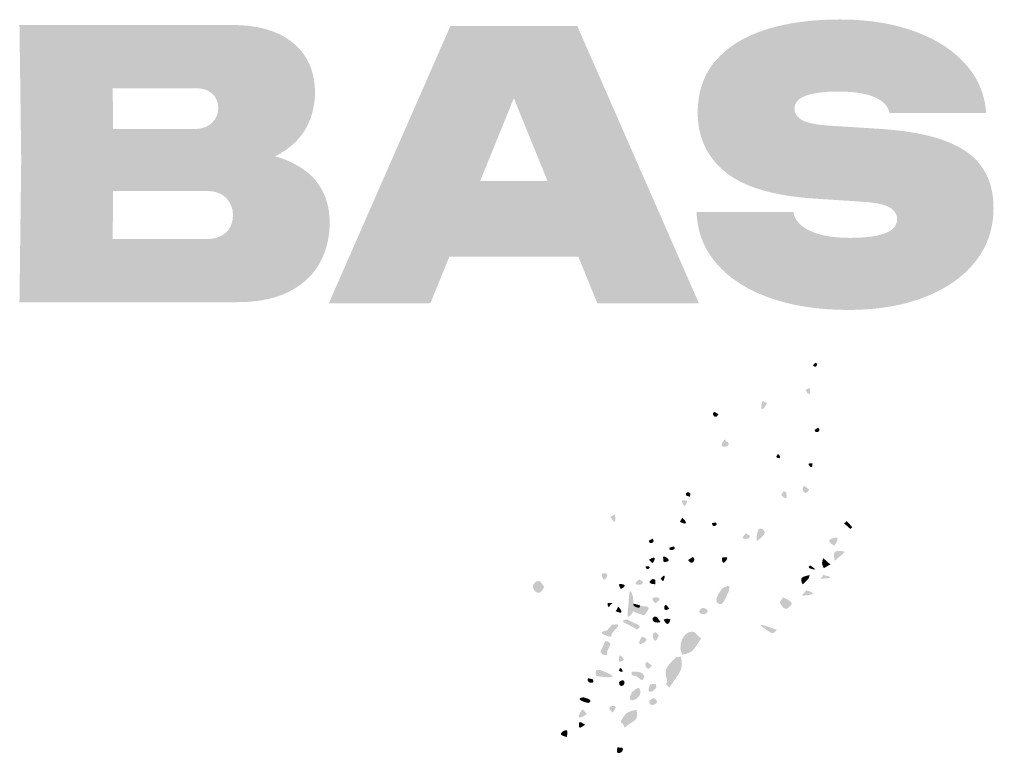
# Model space of a CAD drawing. Header units: millimetres. Extents: x 1296 to 1509, y 27 to 134.
# Drawn here: x 1327.7 to 1387.8, y 88.6 to 134 of the extents above; entities that cross this region are included whole.
import ezdxf

# ---------------------------------------------------------------- set-up
doc = ezdxf.new("R2010")
doc.units = ezdxf.units.MM

msp = doc.modelspace()

# ---------------------------------------------------------------- hatches: boundary and pattern name
at = {"true_color": 0x000000, "transparency": 33554687}
h = msp.add_hatch(color=18, dxfattribs=at)
edge = h.paths.add_edge_path(flags=0)
edge.add_spline(control_points=[(1369.458, 122.095), (1369.458, 122.095), (1375.421, 122.095), (1375.421, 122.095), (1375.482, 121.761), (1375.656, 121.476), (1375.945, 121.241), (1376.233, 121.006), (1376.628, 120.824), (1377.128, 120.695), (1377.629, 120.566), (1378.228, 120.501), (1378.926, 120.501), (1379.837, 120.501), (1380.546, 120.592), (1381.054, 120.775), (1381.563, 120.957), (1381.817, 121.252), (1381.817, 121.662), (1381.817, 121.935), (1381.673, 122.167), (1381.385, 122.356), (1381.096, 122.546), (1380.504, 122.671), (1379.609, 122.732), (1379.609, 122.732), (1376.787, 122.914), (1376.787, 122.914), (1374.223, 123.081), (1372.371, 123.627), (1371.233, 124.553), (1370.095, 125.478), (1369.526, 126.7), (1369.526, 128.217), (1369.526, 129.492), (1369.89, 130.554), (1370.619, 131.404), (1371.347, 132.253), (1372.368, 132.891), (1373.68, 133.316), (1374.993, 133.74), (1376.529, 133.953), (1378.289, 133.953), (1380.004, 133.953), (1381.525, 133.714), (1382.853, 133.236), (1384.18, 132.758), (1385.235, 132.086), (1386.016, 131.222), (1386.798, 130.357), (1387.226, 129.348), (1387.302, 128.194), (1387.302, 128.194), (1381.339, 128.194), (1381.339, 128.194), (1381.293, 128.468), (1381.146, 128.703), (1380.895, 128.9), (1380.645, 129.097), (1380.292, 129.249), (1379.837, 129.355), (1379.382, 129.461), (1378.828, 129.515), (1378.175, 129.515), (1377.341, 129.515), (1376.684, 129.431), (1376.206, 129.264), (1375.729, 129.097), (1375.49, 128.824), (1375.49, 128.445), (1375.49, 128.187), (1375.63, 127.967), (1375.911, 127.785), (1376.191, 127.603), (1376.734, 127.481), (1377.538, 127.421), (1377.538, 127.421), (1380.724, 127.216), (1380.724, 127.216), (1382.394, 127.11), (1383.744, 126.863), (1384.776, 126.476), (1385.808, 126.089), (1386.563, 125.554), (1387.04, 124.871), (1387.518, 124.189), (1387.757, 123.346), (1387.757, 122.345), (1387.757, 121.086), (1387.386, 119.985), (1386.642, 119.045), (1385.899, 118.104), (1384.855, 117.372), (1383.513, 116.848), (1382.17, 116.325), (1380.603, 116.063), (1378.813, 116.063), (1376.961, 116.063), (1375.338, 116.313), (1373.942, 116.814), (1372.546, 117.315), (1371.457, 118.021), (1370.676, 118.931), (1369.894, 119.841), (1369.488, 120.896), (1369.458, 122.095)], knot_values=[0, 0, 0, 0, 1, 1, 1, 2, 2, 2, 3, 3, 3, 4, 4, 4, 5, 5, 5, 6, 6, 6, 7, 7, 7, 8, 8, 8, 9, 9, 9, 10, 10, 10, 11, 11, 11, 12, 12, 12, 13, 13, 13, 14, 14, 14, 15, 15, 15, 16, 16, 16, 17, 17, 17, 18, 18, 18, 19, 19, 19, 20, 20, 20, 21, 21, 21, 22, 22, 22, 23, 23, 23, 24, 24, 24, 25, 25, 25, 26, 26, 26, 27, 27, 27, 28, 28, 28, 29, 29, 29, 30, 30, 30, 31, 31, 31, 32, 32, 32, 33, 33, 33, 34, 34, 34, 35, 35, 35, 35], degree=3, periodic=1)
h = msp.add_hatch(color=18, dxfattribs=at)
edge = h.paths.add_edge_path(flags=0)
edge.add_spline(control_points=[(1343.47, 125.524), (1343.745, 125.447), (1344.003, 125.358), (1344.245, 125.256), (1345.11, 124.892), (1345.759, 124.387), (1346.191, 123.743), (1346.624, 123.098), (1346.84, 122.328), (1346.84, 121.432), (1346.84, 120.507), (1346.631, 119.672), (1346.214, 118.929), (1345.797, 118.185), (1345.163, 117.601), (1344.314, 117.176), (1343.464, 116.751), (1342.402, 116.539), (1341.127, 116.539), (1341.127, 116.539), (1327.721, 116.539), (1327.721, 116.539), (1327.721, 116.539), (1327.829, 125.302), (1327.829, 125.302), (1327.829, 125.302), (1327.721, 133.609), (1327.721, 133.609), (1327.721, 133.609), (1340.88, 133.609), (1340.88, 133.609), (1342.459, 133.609), (1343.695, 133.241), (1344.59, 132.505), (1345.486, 131.769), (1345.933, 130.749), (1345.933, 129.444), (1345.933, 128.701), (1345.766, 128.003), (1345.433, 127.35), (1345.099, 126.698), (1344.556, 126.148), (1343.805, 125.7), (1343.702, 125.638), (1343.59, 125.58), (1343.47, 125.524)], knot_values=[0, 0, 0, 0, 1, 1, 1, 2, 2, 2, 3, 3, 3, 4, 4, 4, 5, 5, 5, 6, 6, 6, 7, 7, 7, 8, 8, 8, 9, 9, 9, 10, 10, 10, 11, 11, 11, 12, 12, 12, 13, 13, 13, 14, 14, 14, 15, 15, 15, 15], degree=3, periodic=1)
edge = h.paths.add_edge_path(flags=0)
edge.add_spline(control_points=[(1333.484, 127.214), (1333.484, 127.214), (1338.582, 127.214), (1338.582, 127.214), (1338.976, 127.214), (1339.306, 127.335), (1339.572, 127.578), (1339.837, 127.82), (1339.97, 128.132), (1339.97, 128.511), (1339.97, 128.86), (1339.849, 129.148), (1339.606, 129.376), (1339.363, 129.603), (1339.022, 129.717), (1338.582, 129.717), (1338.582, 129.717), (1333.471, 129.717), (1333.471, 129.717), (1333.471, 129.717), (1333.484, 127.214), (1333.484, 127.214)], knot_values=[0, 0, 0, 0, 1, 1, 1, 2, 2, 2, 3, 3, 3, 4, 4, 4, 5, 5, 5, 6, 6, 6, 7, 7, 7, 7], degree=3, periodic=1)
edge = h.paths.add_edge_path(flags=0)
edge.add_spline(control_points=[(1333.47, 120.431), (1333.47, 120.431), (1339.261, 120.431), (1339.261, 120.431), (1339.762, 120.431), (1340.156, 120.564), (1340.444, 120.829), (1340.733, 121.095), (1340.877, 121.455), (1340.877, 121.91), (1340.877, 122.32), (1340.737, 122.669), (1340.456, 122.957), (1340.175, 123.246), (1339.762, 123.39), (1339.215, 123.39), (1339.215, 123.39), (1333.485, 123.39), (1333.485, 123.39), (1333.485, 123.39), (1333.47, 120.431), (1333.47, 120.431)], knot_values=[0, 0, 0, 0, 1, 1, 1, 2, 2, 2, 3, 3, 3, 4, 4, 4, 5, 5, 5, 6, 6, 6, 7, 7, 7, 7], degree=3, periodic=1)
h = msp.add_hatch(color=18, dxfattribs=at)
h.paths.add_polyline_path([(1354.216, 119.341), (1353.048, 116.473), (1346.789, 116.473), (1354.277, 133.543), (1362.106, 133.543), (1369.595, 116.473), (1363.335, 116.473), (1362.168, 119.341)], flags=0)
h.paths.add_polyline_path([(1360.267, 124.007), (1358.192, 129.104), (1356.116, 124.007)], flags=0)
at = {"true_color": 0x080808, "transparency": 33554687}
h = msp.add_hatch(color=18, dxfattribs=at)
edge = h.paths.add_edge_path(flags=0)
edge.add_spline(control_points=[(1376.624, 112.652), (1376.782, 112.808), (1376.764, 112.808), (1376.782, 112.808), (1376.968, 112.814), (1376.847, 112.375), (1376.624, 112.652)], knot_values=[0, 0, 0, 0, 1, 1, 1, 2, 2, 2, 2], degree=3, periodic=1)
h = msp.add_hatch(color=18, dxfattribs=at)
edge = h.paths.add_edge_path(flags=0)
edge.add_spline(control_points=[(1376.174, 111.136), (1376.426, 111.249), (1376.405, 111.257), (1376.426, 111.249), (1376.469, 111.234), (1376.498, 110.474), (1376.174, 111.136)], knot_values=[0, 0, 0, 0, 1, 1, 1, 2, 2, 2, 2], degree=3, periodic=1)
h = msp.add_hatch(color=18, dxfattribs=at)
edge = h.paths.add_edge_path(flags=0)
edge.add_spline(control_points=[(1373.802, 110.316), (1373.789, 110.293), (1373.325, 109.456), (1373.469, 110.33), (1373.502, 110.533), (1373.571, 110.405), (1373.802, 110.316)], knot_values=[0, 0, 0, 0, 1, 1, 1, 2, 2, 2, 2], degree=3, periodic=1)
h = msp.add_hatch(color=18, dxfattribs=at)
edge = h.paths.add_edge_path(flags=0)
edge.add_spline(control_points=[(1370.798, 109.641), (1370.665, 109.259), (1370.303, 109.653), (1370.544, 109.779), (1370.565, 109.79), (1370.544, 109.779), (1370.798, 109.641)], knot_values=[0, 0, 0, 0, 1, 1, 1, 2, 2, 2, 2], degree=3, periodic=1)
h = msp.add_hatch(color=18, dxfattribs=at)
edge = h.paths.add_edge_path(flags=0)
edge.add_spline(control_points=[(1376.945, 108.815), (1377.216, 108.556), (1376.721, 108.413), (1376.733, 108.663), (1376.734, 108.684), (1376.733, 108.663), (1376.945, 108.815)], knot_values=[0, 0, 0, 0, 1, 1, 1, 2, 2, 2, 2], degree=3, periodic=1)
h = msp.add_hatch(color=18, dxfattribs=at)
edge = h.paths.add_edge_path(flags=0)
edge.add_spline(control_points=[(1371.188, 108.092), (1371.381, 107.855), (1371.563, 107.837), (1371.338, 107.676), (1371.31, 107.656), (1370.702, 107.461), (1371.188, 108.092)], knot_values=[0, 0, 0, 0, 1, 1, 1, 2, 2, 2, 2], degree=3, periodic=1)
h = msp.add_hatch(color=18, dxfattribs=at)
edge = h.paths.add_edge_path(flags=0)
edge.add_spline(control_points=[(1374.354, 106.994), (1374.468, 107.181), (1374.451, 107.178), (1374.468, 107.181), (1374.549, 107.196), (1374.769, 106.759), (1374.354, 106.994)], knot_values=[0, 0, 0, 0, 1, 1, 1, 2, 2, 2, 2], degree=3, periodic=1)
h = msp.add_hatch(color=18, dxfattribs=at)
edge = h.paths.add_edge_path(flags=0)
edge.add_spline(control_points=[(1376.599, 106.625), (1376.641, 106.124), (1376.306, 106.528), (1376.362, 106.589), (1376.375, 106.604), (1376.362, 106.589), (1376.599, 106.625)], knot_values=[0, 0, 0, 0, 1, 1, 1, 2, 2, 2, 2], degree=3, periodic=1)
h = msp.add_hatch(color=18, dxfattribs=at)
edge = h.paths.add_edge_path(flags=0)
edge.add_spline(control_points=[(1376.401, 104.989), (1376.084, 104.44), (1375.842, 105.172), (1376.11, 105.21), (1376.139, 105.215), (1376.11, 105.21), (1376.401, 104.989)], knot_values=[0, 0, 0, 0, 1, 1, 1, 2, 2, 2, 2], degree=3, periodic=1)
h = msp.add_hatch(color=18, dxfattribs=at)
edge = h.paths.add_edge_path(flags=0)
edge.add_spline(control_points=[(1369.028, 104.555), (1368.834, 104.627), (1368.819, 104.598), (1368.795, 104.68), (1368.737, 104.878), (1369.226, 104.924), (1369.028, 104.555)], knot_values=[0, 0, 0, 0, 1, 1, 1, 2, 2, 2, 2], degree=3, periodic=1)
h = msp.add_hatch(color=18, dxfattribs=at)
edge = h.paths.add_edge_path(flags=0)
edge.add_spline(control_points=[(1374.674, 104.662), (1374.807, 104.863), (1374.793, 104.974), (1374.971, 104.825), (1374.984, 104.814), (1375.129, 104.113), (1374.674, 104.662)], knot_values=[0, 0, 0, 0, 1, 1, 1, 2, 2, 2, 2], degree=3, periodic=1)
h = msp.add_hatch(color=18, dxfattribs=at)
edge = h.paths.add_edge_path(flags=0)
edge.add_spline(control_points=[(1368.886, 104.324), (1368.73, 103.583), (1368.518, 104.298), (1368.564, 104.32), (1368.661, 104.366), (1368.789, 104.278), (1368.886, 104.324)], knot_values=[0, 0, 0, 0, 1, 1, 1, 2, 2, 2, 2], degree=3, periodic=1)
h = msp.add_hatch(color=18, dxfattribs=at)
edge = h.paths.add_edge_path(flags=0)
edge.add_spline(control_points=[(1364.141, 103.32), (1364.141, 103.32), (1364.416, 103.449), (1364.416, 103.449), (1364.444, 103.434), (1364.551, 102.548), (1364.141, 103.32)], knot_values=[0, 0, 0, 0, 1, 1, 1, 2, 2, 2, 2], degree=3, periodic=1)
h = msp.add_hatch(color=18, dxfattribs=at)
edge = h.paths.add_edge_path(flags=0)
edge.add_spline(control_points=[(1368.426, 103.003), (1368.572, 103.258), (1368.55, 103.249), (1368.572, 103.258), (1368.599, 103.27), (1369.16, 102.657), (1368.426, 103.003)], knot_values=[0, 0, 0, 0, 1, 1, 1, 2, 2, 2, 2], degree=3, periodic=1)
h = msp.add_hatch(color=18, dxfattribs=at)
edge = h.paths.add_edge_path(flags=0)
edge.add_spline(control_points=[(1370.41, 102.943), (1370.657, 102.948), (1370.642, 102.961), (1370.657, 102.948), (1370.835, 102.803), (1370.376, 102.591), (1370.41, 102.943)], knot_values=[0, 0, 0, 0, 1, 1, 1, 2, 2, 2, 2], degree=3, periodic=1)
h = msp.add_hatch(color=18, dxfattribs=at)
edge = h.paths.add_edge_path(flags=0)
edge.add_spline(control_points=[(1378.712, 103.054), (1378.712, 103.054), (1379.045, 102.684), (1379.045, 102.684), (1378.915, 102.466), (1378.888, 102.642), (1378.548, 102.907), (1378.548, 102.907), (1378.712, 103.054), (1378.712, 103.054)], knot_values=[0, 0, 0, 0, 1, 1, 1, 2, 2, 2, 3, 3, 3, 3], degree=3, periodic=1)
h = msp.add_hatch(color=18, dxfattribs=at)
edge = h.paths.add_edge_path(flags=0)
edge.add_spline(control_points=[(1372.507, 102.293), (1372.714, 102.168), (1372.825, 102.171), (1372.675, 101.99), (1372.654, 101.965), (1371.961, 101.85), (1372.507, 102.293)], knot_values=[0, 0, 0, 0, 1, 1, 1, 2, 2, 2, 2], degree=3, periodic=1)
h = msp.add_hatch(color=18, dxfattribs=at)
edge = h.paths.add_edge_path(flags=0)
edge.add_spline(control_points=[(1373.155, 101.814), (1373.155, 101.879), (1373.147, 102.509), (1373.348, 102.596), (1373.407, 102.622), (1374.114, 102.448), (1373.155, 101.814)], knot_values=[0, 0, 0, 0, 1, 1, 1, 2, 2, 2, 2], degree=3, periodic=1)
h = msp.add_hatch(color=18, dxfattribs=at)
edge = h.paths.add_edge_path(flags=0)
edge.add_spline(control_points=[(1377.949, 101.537), (1377.14, 101.922), (1378.123, 102.086), (1378.136, 102.018), (1378.144, 101.978), (1378.171, 101.844), (1377.949, 101.537)], knot_values=[0, 0, 0, 0, 1, 1, 1, 2, 2, 2, 2], degree=3, periodic=1)
h = msp.add_hatch(color=18, dxfattribs=at)
edge = h.paths.add_edge_path(flags=0)
edge.add_spline(control_points=[(1366.741, 101.975), (1366.978, 101.718), (1366.499, 101.568), (1366.521, 101.846), (1366.522, 101.867), (1366.521, 101.846), (1366.741, 101.975)], knot_values=[0, 0, 0, 0, 1, 1, 1, 2, 2, 2, 2], degree=3, periodic=1)
h = msp.add_hatch(color=18, dxfattribs=at)
edge = h.paths.add_edge_path(flags=0)
edge.add_spline(control_points=[(1368.061, 101.493), (1368.284, 101.237), (1367.616, 101.182), (1367.806, 101.427), (1367.806, 101.427), (1368.061, 101.493), (1368.061, 101.493)], knot_values=[0, 0, 0, 0, 1, 1, 1, 2, 2, 2, 2], degree=3, periodic=1)
h = msp.add_hatch(color=18, dxfattribs=at)
edge = h.paths.add_edge_path(flags=0)
edge.add_spline(control_points=[(1366.514, 100.674), (1367.14, 101.051), (1366.775, 100.463), (1366.744, 100.466), (1366.719, 100.468), (1366.744, 100.466), (1366.514, 100.674)], knot_values=[0, 0, 0, 0, 1, 1, 1, 2, 2, 2, 2], degree=3, periodic=1)
h = msp.add_hatch(color=18, dxfattribs=at)
edge = h.paths.add_edge_path(flags=0)
edge.add_spline(control_points=[(1367.422, 100.521), (1367.422, 100.521), (1367.386, 100.848), (1367.386, 100.848), (1367.495, 100.956), (1368.097, 100.544), (1367.422, 100.521)], knot_values=[0, 0, 0, 0, 1, 1, 1, 2, 2, 2, 2], degree=3, periodic=1)
h = msp.add_hatch(color=18, dxfattribs=at)
edge = h.paths.add_edge_path(flags=0)
edge.add_spline(control_points=[(1378.59, 101.164), (1378.298, 100.866), (1378.299, 100.904), (1377.975, 100.605), (1377.861, 101.022), (1377.838, 101.36), (1378.59, 101.164)], knot_values=[0, 0, 0, 0, 1, 1, 1, 2, 2, 2, 2], degree=3, periodic=1)
h = msp.add_hatch(color=18, dxfattribs=at)
edge = h.paths.add_edge_path(flags=0)
edge.add_spline(control_points=[(1366.308, 100.272), (1366.524, 100.259), (1366.51, 100.27), (1366.524, 100.259), (1366.694, 100.125), (1366.292, 99.988), (1366.308, 100.272)], knot_values=[0, 0, 0, 0, 1, 1, 1, 2, 2, 2, 2], degree=3, periodic=1)
h = msp.add_hatch(color=18, dxfattribs=at)
edge = h.paths.add_edge_path(flags=0)
edge.add_spline(control_points=[(1368.932, 100.657), (1369.215, 100.834), (1369.189, 100.839), (1369.215, 100.834), (1369.469, 100.785), (1369.204, 100.19), (1368.932, 100.657)], knot_values=[0, 0, 0, 0, 1, 1, 1, 2, 2, 2, 2], degree=3, periodic=1)
h = msp.add_hatch(color=18, dxfattribs=at)
edge = h.paths.add_edge_path(flags=0)
edge.add_spline(control_points=[(1371.033, 100.821), (1371.033, 100.821), (1371.339, 100.821), (1371.339, 100.821), (1371.408, 100.706), (1370.967, 100.123), (1371.033, 100.821)], knot_values=[0, 0, 0, 0, 1, 1, 1, 2, 2, 2, 2], degree=3, periodic=1)
h = msp.add_hatch(color=18, dxfattribs=at)
edge = h.paths.add_edge_path(flags=0)
edge.add_spline(control_points=[(1376.452, 100.325), (1376.452, 100.325), (1376.62, 100.088), (1376.62, 100.088), (1376.399, 100.14), (1376.261, 100.17), (1376.452, 100.325)], knot_values=[0, 0, 0, 0, 1, 1, 1, 2, 2, 2, 2], degree=3, periodic=1)
msp.add_hatch(color=18, dxfattribs=at).paths.add_polyline_path([(1376.452, 100.325), (1376.786, 100.087), (1376.62, 100.088)], flags=0)
h = msp.add_hatch(color=18, dxfattribs=at)
edge = h.paths.add_edge_path(flags=0)
edge.add_spline(control_points=[(1377.263, 100.774), (1377.603, 100.466), (1377.575, 100.49), (1377.603, 100.466), (1377.675, 100.404), (1377.67, 100.454), (1377.727, 100.405), (1377.693, 100.383), (1377.512, 100.266), (1377.287, 100.148), (1377.177, 100.467), (1377.151, 100.462), (1377.263, 100.774)], knot_values=[0, 0, 0, 0, 1, 1, 1, 2, 2, 2, 3, 3, 3, 4, 4, 4, 4], degree=3, periodic=1)
h = msp.add_hatch(color=18, dxfattribs=at)
edge = h.paths.add_edge_path(flags=0)
edge.add_spline(control_points=[(1363.612, 99.838), (1363.856, 99.815), (1363.97, 99.917), (1363.948, 99.664), (1363.946, 99.633), (1363.66, 99.101), (1363.612, 99.838)], knot_values=[0, 0, 0, 0, 1, 1, 1, 2, 2, 2, 2], degree=3, periodic=1)
h = msp.add_hatch(color=18, dxfattribs=at)
edge = h.paths.add_edge_path(flags=0)
edge.add_spline(control_points=[(1367.231, 99.495), (1367.648, 100.014), (1367.435, 99.355), (1367.401, 99.354), (1367.384, 99.354), (1367.401, 99.354), (1367.231, 99.495)], knot_values=[0, 0, 0, 0, 1, 1, 1, 2, 2, 2, 2], degree=3, periodic=1)
h = msp.add_hatch(color=18, dxfattribs=at)
edge = h.paths.add_edge_path(flags=0)
edge.add_spline(control_points=[(1376.424, 99.728), (1376.424, 99.728), (1376.35, 99.497), (1376.35, 99.497), (1376.35, 99.497), (1375.99, 99.153), (1375.99, 99.153), (1375.781, 99.581), (1375.939, 99.618), (1376.424, 99.728)], knot_values=[0, 0, 0, 0, 1, 1, 1, 2, 2, 2, 3, 3, 3, 3], degree=3, periodic=1)
h = msp.add_hatch(color=18, dxfattribs=at)
edge = h.paths.add_edge_path(flags=0)
edge.add_spline(control_points=[(1377.106, 99.512), (1377.106, 99.512), (1377.275, 99.727), (1377.275, 99.727), (1378.339, 99.519), (1377.127, 99.51), (1377.106, 99.512)], knot_values=[0, 0, 0, 0, 1, 1, 1, 2, 2, 2, 2], degree=3, periodic=1)
h = msp.add_hatch(color=18, dxfattribs=at)
edge = h.paths.add_edge_path(flags=0)
edge.add_spline(control_points=[(1360.065, 99.008), (1359.772, 98.146), (1359.045, 99.006), (1359.526, 99.291), (1359.842, 99.477), (1359.823, 99.292), (1360.065, 99.008)], knot_values=[0, 0, 0, 0, 1, 1, 1, 2, 2, 2, 2], degree=3, periodic=1)
h = msp.add_hatch(color=18, dxfattribs=at)
edge = h.paths.add_edge_path(flags=0)
edge.add_spline(control_points=[(1364.782, 98.867), (1364.667, 99.136), (1364.657, 99.115), (1364.667, 99.136), (1364.716, 99.242), (1365.363, 99.126), (1364.782, 98.867)], knot_values=[0, 0, 0, 0, 1, 1, 1, 2, 2, 2, 2], degree=3, periodic=1)
h = msp.add_hatch(color=18, dxfattribs=at)
edge = h.paths.add_edge_path(flags=0)
edge.add_spline(control_points=[(1365.562, 97.971), (1365.562, 97.971), (1365.575, 97.828), (1365.575, 97.828), (1365.575, 97.828), (1365.562, 97.502), (1365.562, 97.502), (1365.548, 97.478), (1365.105, 96.711), (1365.218, 97.517), (1365.326, 98.294), (1365.236, 99.21), (1365.52, 98.471), (1365.535, 98.433), (1365.524, 98.434), (1365.562, 97.971)], knot_values=[0, 0, 0, 0, 1, 1, 1, 2, 2, 2, 3, 3, 3, 4, 4, 4, 5, 5, 5, 5], degree=3, periodic=1)
h = msp.add_hatch(color=18, dxfattribs=at)
edge = h.paths.add_edge_path(flags=0)
edge.add_spline(control_points=[(1365.923, 99.462), (1366.112, 99.329), (1366.225, 99.345), (1366.086, 99.165), (1366.065, 99.136), (1365.33, 99.034), (1365.923, 99.462)], knot_values=[0, 0, 0, 0, 1, 1, 1, 2, 2, 2, 2], degree=3, periodic=1)
h = msp.add_hatch(color=18, dxfattribs=at)
edge = h.paths.add_edge_path(flags=0)
edge.add_spline(control_points=[(1366.919, 99.158), (1366.235, 99.193), (1366.718, 99.482), (1366.747, 99.482), (1366.983, 99.483), (1366.884, 99.389), (1366.919, 99.158)], knot_values=[0, 0, 0, 0, 1, 1, 1, 2, 2, 2, 2], degree=3, periodic=1)
h = msp.add_hatch(color=18, dxfattribs=at)
edge = h.paths.add_edge_path(flags=0)
edge.add_spline(control_points=[(1370.997, 98.867), (1371.026, 98.895), (1371.823, 99.465), (1371.334, 98.495), (1371.334, 98.495), (1370.997, 98.867), (1370.997, 98.867)], knot_values=[0, 0, 0, 0, 1, 1, 1, 2, 2, 2, 2], degree=3, periodic=1)
h = msp.add_hatch(color=18, dxfattribs=at)
edge = h.paths.add_edge_path(flags=0)
edge.add_spline(control_points=[(1370.997, 98.867), (1370.997, 98.867), (1371.334, 98.495), (1371.334, 98.495), (1371.115, 97.991), (1371.026, 97.964), (1370.976, 97.948), (1370.907, 97.927), (1370.315, 97.93), (1370.997, 98.867)], knot_values=[0, 0, 0, 0, 1, 1, 1, 2, 2, 2, 3, 3, 3, 3], degree=3, periodic=1)
h = msp.add_hatch(color=18, dxfattribs=at)
edge = h.paths.add_edge_path(flags=0)
edge.add_spline(control_points=[(1375.937, 98.451), (1376.221, 98.781), (1376.187, 98.789), (1376.221, 98.781), (1377.257, 98.533), (1375.972, 98.454), (1375.937, 98.451)], knot_values=[0, 0, 0, 0, 1, 1, 1, 2, 2, 2, 2], degree=3, periodic=1)
h = msp.add_hatch(color=18, dxfattribs=at)
edge = h.paths.add_edge_path(flags=0)
edge.add_spline(control_points=[(1364.278, 97.999), (1364.059, 97.885), (1364.058, 97.617), (1363.982, 97.844), (1363.9, 98.084), (1364.047, 97.993), (1364.278, 97.999)], knot_values=[0, 0, 0, 0, 1, 1, 1, 2, 2, 2, 2], degree=3, periodic=1)
h = msp.add_hatch(color=18, dxfattribs=at)
edge = h.paths.add_edge_path(flags=0)
edge.add_spline(control_points=[(1365.562, 97.971), (1365.562, 97.971), (1365.978, 97.859), (1365.978, 97.859), (1365.943, 97.681), (1365.915, 97.702), (1365.759, 97.742), (1365.759, 97.742), (1365.575, 97.828), (1365.575, 97.828), (1365.575, 97.828), (1365.562, 97.971), (1365.562, 97.971)], knot_values=[0, 0, 0, 0, 1, 1, 1, 2, 2, 2, 3, 3, 3, 4, 4, 4, 4], degree=3, periodic=1)
h = msp.add_hatch(color=18, dxfattribs=at)
edge = h.paths.add_edge_path(flags=0)
edge.add_spline(control_points=[(1365.575, 97.828), (1365.575, 97.828), (1365.759, 97.742), (1365.759, 97.742), (1365.915, 97.702), (1365.943, 97.681), (1365.978, 97.859), (1366.135, 97.825), (1366.097, 97.794), (1366.255, 97.798), (1366.675, 97.809), (1366.481, 97.576), (1366.228, 97.239), (1365.715, 97.428), (1365.732, 97.409), (1365.562, 97.502), (1365.562, 97.502), (1365.575, 97.828), (1365.575, 97.828)], knot_values=[0, 0, 0, 0, 1, 1, 1, 2, 2, 2, 3, 3, 3, 4, 4, 4, 5, 5, 5, 6, 6, 6, 6], degree=3, periodic=1)
h = msp.add_hatch(color=18, dxfattribs=at)
edge = h.paths.add_edge_path(flags=0)
edge.add_spline(control_points=[(1366.911, 97.999), (1366.703, 98.206), (1366.633, 98.33), (1366.905, 98.358), (1366.933, 98.361), (1367.491, 98.352), (1366.911, 97.999)], knot_values=[0, 0, 0, 0, 1, 1, 1, 2, 2, 2, 2], degree=3, periodic=1)
h = msp.add_hatch(color=18, dxfattribs=at)
edge = h.paths.add_edge_path(flags=0)
edge.add_spline(control_points=[(1367.776, 97.67), (1367.388, 97.353), (1367.398, 97.887), (1367.571, 97.888), (1367.595, 97.889), (1367.571, 97.888), (1367.776, 97.67)], knot_values=[0, 0, 0, 0, 1, 1, 1, 2, 2, 2, 2], degree=3, periodic=1)
h = msp.add_hatch(color=18, dxfattribs=at)
edge = h.paths.add_edge_path(flags=0)
edge.add_spline(control_points=[(1374.782, 98.352), (1375.434, 98.082), (1375.333, 97.944), (1375.263, 97.86), (1374.953, 97.486), (1374.842, 97.641), (1374.576, 98.033), (1374.576, 98.033), (1374.782, 98.352), (1374.782, 98.352)], knot_values=[0, 0, 0, 0, 1, 1, 1, 2, 2, 2, 3, 3, 3, 3], degree=3, periodic=1)
h = msp.add_hatch(color=18, dxfattribs=at)
edge = h.paths.add_edge_path(flags=0)
edge.add_spline(control_points=[(1364.476, 97.504), (1364.622, 97.761), (1364.6, 97.751), (1364.622, 97.761), (1364.678, 97.784), (1365.133, 97.181), (1364.476, 97.504)], knot_values=[0, 0, 0, 0, 1, 1, 1, 2, 2, 2, 2], degree=3, periodic=1)
h = msp.add_hatch(color=18, dxfattribs=at)
edge = h.paths.add_edge_path(flags=0)
edge.add_spline(control_points=[(1370.13, 97.594), (1370.216, 97.111), (1369.316, 97.34), (1369.722, 97.642), (1369.905, 97.778), (1369.904, 97.669), (1370.13, 97.594)], knot_values=[0, 0, 0, 0, 1, 1, 1, 2, 2, 2, 2], degree=3, periodic=1)
h = msp.add_hatch(color=18, dxfattribs=at)
edge = h.paths.add_edge_path(flags=0)
edge.add_spline(control_points=[(1364.256, 96.68), (1364.523, 96.666), (1364.716, 96.76), (1364.572, 96.519), (1364.55, 96.482), (1364.546, 96.489), (1364.218, 96.119), (1364.126, 96.145), (1364.139, 96.155), (1363.937, 96.319), (1363.937, 96.319), (1364.256, 96.68), (1364.256, 96.68)], knot_values=[0, 0, 0, 0, 1, 1, 1, 2, 2, 2, 3, 3, 3, 4, 4, 4, 4], degree=3, periodic=1)
h = msp.add_hatch(color=18, dxfattribs=at)
edge = h.paths.add_edge_path(flags=0)
edge.add_spline(control_points=[(1365.612, 96.766), (1365.612, 96.766), (1365.501, 96.534), (1365.501, 96.534), (1365.099, 96.773), (1364.643, 96.872), (1365.106, 96.991), (1365.212, 97.018), (1365.574, 96.79), (1365.612, 96.766)], knot_values=[0, 0, 0, 0, 1, 1, 1, 2, 2, 2, 3, 3, 3, 3], degree=3, periodic=1)
h = msp.add_hatch(color=18, dxfattribs=at)
edge = h.paths.add_edge_path(flags=0)
edge.add_spline(control_points=[(1365.612, 96.766), (1366.257, 96.573), (1365.788, 96.392), (1365.756, 96.383), (1365.734, 96.377), (1365.756, 96.383), (1365.501, 96.534), (1365.501, 96.534), (1365.612, 96.766), (1365.612, 96.766)], knot_values=[0, 0, 0, 0, 1, 1, 1, 2, 2, 2, 3, 3, 3, 3], degree=3, periodic=1)
h = msp.add_hatch(color=18, dxfattribs=at)
edge = h.paths.add_edge_path(flags=0)
edge.add_spline(control_points=[(1367.238, 96.834), (1366.658, 96.666), (1366.638, 97.185), (1366.911, 97.169), (1367.036, 97.162), (1367.013, 97.121), (1367.238, 96.834)], knot_values=[0, 0, 0, 0, 1, 1, 1, 2, 2, 2, 2], degree=3, periodic=1)
h = msp.add_hatch(color=18, dxfattribs=at)
edge = h.paths.add_edge_path(flags=0)
edge.add_spline(control_points=[(1367.423, 96.98), (1367.644, 97.056), (1367.625, 97.053), (1367.843, 96.998), (1367.702, 96.391), (1367.438, 96.949), (1367.423, 96.98)], knot_values=[0, 0, 0, 0, 1, 1, 1, 2, 2, 2, 2], degree=3, periodic=1)
h = msp.add_hatch(color=18, dxfattribs=at)
edge = h.paths.add_edge_path(flags=0)
edge.add_spline(control_points=[(1374.411, 96.338), (1374.194, 96.19), (1374.209, 96.072), (1374, 96.2), (1372.487, 97.127), (1374.38, 96.354), (1374.411, 96.338)], knot_values=[0, 0, 0, 0, 1, 1, 1, 2, 2, 2, 2], degree=3, periodic=1)
h = msp.add_hatch(color=18, dxfattribs=at)
edge = h.paths.add_edge_path(flags=0)
edge.add_spline(control_points=[(1363.937, 96.319), (1364.139, 96.155), (1364.126, 96.145), (1364.218, 96.119), (1364.23, 95.894), (1364.164, 95.894), (1363.949, 95.971), (1363.224, 96.23), (1363.91, 96.318), (1363.937, 96.319)], knot_values=[0, 0, 0, 0, 1, 1, 1, 2, 2, 2, 3, 3, 3, 3], degree=3, periodic=1)
h = msp.add_hatch(color=18, dxfattribs=at)
edge = h.paths.add_edge_path(flags=0)
edge.add_spline(control_points=[(1367.133, 96.018), (1366.85, 95.226), (1366.706, 96.043), (1366.783, 96.123), (1366.949, 96.295), (1366.947, 96.168), (1367.133, 96.018)], knot_values=[0, 0, 0, 0, 1, 1, 1, 2, 2, 2, 2], degree=3, periodic=1)
h = msp.add_hatch(color=18, dxfattribs=at)
edge = h.paths.add_edge_path(flags=0)
edge.add_spline(control_points=[(1369.525, 96), (1368.969, 95.657), (1369.129, 95.466), (1368.555, 95.18), (1368.555, 95.18), (1368.461, 95.167), (1368.461, 95.167), (1368.389, 96.058), (1369.216, 96.578), (1369.525, 96)], knot_values=[0, 0, 0, 0, 1, 1, 1, 2, 2, 2, 3, 3, 3, 3], degree=3, periodic=1)
h = msp.add_hatch(color=18, dxfattribs=at)
edge = h.paths.add_edge_path(flags=0)
edge.add_spline(control_points=[(1363.619, 95.192), (1363.805, 95.532), (1363.725, 95.778), (1364.05, 95.597), (1364.235, 95.495), (1364.113, 95.446), (1363.94, 94.997), (1363.94, 94.997), (1363.619, 95.192), (1363.619, 95.192)], knot_values=[0, 0, 0, 0, 1, 1, 1, 2, 2, 2, 3, 3, 3, 3], degree=3, periodic=1)
h = msp.add_hatch(color=18, dxfattribs=at)
edge = h.paths.add_edge_path(flags=0)
edge.add_spline(control_points=[(1366.094, 95.945), (1366.37, 95.834), (1366.488, 95.734), (1366.219, 95.576), (1365.625, 95.227), (1366.077, 95.919), (1366.094, 95.945)], knot_values=[0, 0, 0, 0, 1, 1, 1, 2, 2, 2, 2], degree=3, periodic=1)
h = msp.add_hatch(color=18, dxfattribs=at)
edge = h.paths.add_edge_path(flags=0)
edge.add_spline(control_points=[(1369.741, 95.803), (1369.238, 95.174), (1369.366, 94.965), (1368.566, 94.822), (1368.566, 94.822), (1368.461, 95.167), (1368.461, 95.167), (1368.461, 95.167), (1368.555, 95.18), (1368.555, 95.18), (1369.129, 95.466), (1368.969, 95.657), (1369.525, 96), (1369.525, 96), (1369.741, 95.803), (1369.741, 95.803)], knot_values=[0, 0, 0, 0, 1, 1, 1, 2, 2, 2, 3, 3, 3, 4, 4, 4, 5, 5, 5, 5], degree=3, periodic=1)
h = msp.add_hatch(color=18, dxfattribs=at)
edge = h.paths.add_edge_path(flags=0)
edge.add_spline(control_points=[(1363.619, 95.192), (1363.619, 95.192), (1363.94, 94.997), (1363.94, 94.997), (1364.105, 94.573), (1363.276, 94.895), (1363.619, 95.192)], knot_values=[0, 0, 0, 0, 1, 1, 1, 2, 2, 2, 2], degree=3, periodic=1)
h = msp.add_hatch(color=18, dxfattribs=at)
edge = h.paths.add_edge_path(flags=0)
edge.add_spline(control_points=[(1364.674, 94.369), (1364.614, 95.218), (1364.986, 94.499), (1364.984, 94.487), (1364.984, 94.487), (1364.674, 94.369), (1364.674, 94.369)], knot_values=[0, 0, 0, 0, 1, 1, 1, 2, 2, 2, 2], degree=3, periodic=1)
h = msp.add_hatch(color=18, dxfattribs=at)
edge = h.paths.add_edge_path(flags=0)
edge.add_spline(control_points=[(1366.686, 94.164), (1366.455, 93.618), (1366.123, 94.318), (1366.406, 94.368), (1366.433, 94.373), (1366.406, 94.368), (1366.686, 94.164)], knot_values=[0, 0, 0, 0, 1, 1, 1, 2, 2, 2, 2], degree=3, periodic=1)
h = msp.add_hatch(color=18, dxfattribs=at)
edge = h.paths.add_edge_path(flags=0)
edge.add_spline(control_points=[(1368.484, 94.697), (1368.707, 93.823), (1368.322, 93.68), (1367.785, 92.801), (1367.785, 92.801), (1367.569, 93.002), (1367.569, 93.002), (1367.569, 93.002), (1367.648, 93.169), (1367.648, 93.169), (1367.528, 93.769), (1367.352, 93.929), (1368.226, 94.678), (1368.226, 94.678), (1368.484, 94.697), (1368.484, 94.697)], knot_values=[0, 0, 0, 0, 1, 1, 1, 2, 2, 2, 3, 3, 3, 4, 4, 4, 5, 5, 5, 5], degree=3, periodic=1)
h = msp.add_hatch(color=18, dxfattribs=at)
edge = h.paths.add_edge_path(flags=0)
edge.add_spline(control_points=[(1363.28, 93.502), (1363.175, 93.857), (1363.265, 93.971), (1363.621, 93.836), (1365.237, 93.222), (1363.317, 93.496), (1363.28, 93.502)], knot_values=[0, 0, 0, 0, 1, 1, 1, 2, 2, 2, 2], degree=3, periodic=1)
h = msp.add_hatch(color=18, dxfattribs=at)
edge = h.paths.add_edge_path(flags=0)
edge.add_spline(control_points=[(1364.647, 93.836), (1364.768, 94.01), (1364.751, 94.007), (1364.768, 94.01), (1364.796, 94.015), (1365.105, 93.596), (1364.647, 93.836)], knot_values=[0, 0, 0, 0, 1, 1, 1, 2, 2, 2, 2], degree=3, periodic=1)
h = msp.add_hatch(color=18, dxfattribs=at)
edge = h.paths.add_edge_path(flags=0)
edge.add_spline(control_points=[(1365.451, 93.78), (1366.53, 93.85), (1366.195, 93.256), (1366.07, 93.258), (1365.996, 93.259), (1365.814, 93.512), (1365.612, 93.526), (1365.411, 93.54), (1365.442, 93.592), (1365.451, 93.78)], knot_values=[0, 0, 0, 0, 1, 1, 1, 2, 2, 2, 3, 3, 3, 3], degree=3, periodic=1)
h = msp.add_hatch(color=18, dxfattribs=at)
edge = h.paths.add_edge_path(flags=0)
edge.add_spline(control_points=[(1362.777, 93.376), (1363.064, 93.293), (1363.052, 93.313), (1363.064, 93.293), (1363.251, 92.971), (1362.587, 93.047), (1362.777, 93.376)], knot_values=[0, 0, 0, 0, 1, 1, 1, 2, 2, 2, 2], degree=3, periodic=1)
h = msp.add_hatch(color=18, dxfattribs=at)
edge = h.paths.add_edge_path(flags=0)
edge.add_spline(control_points=[(1364.668, 93.14), (1364.878, 93.24), (1364.878, 93.299), (1364.972, 93.213), (1365.157, 93.044), (1364.71, 92.623), (1364.668, 93.14)], knot_values=[0, 0, 0, 0, 1, 1, 1, 2, 2, 2, 2], degree=3, periodic=1)
h = msp.add_hatch(color=18, dxfattribs=at)
edge = h.paths.add_edge_path(flags=0)
edge.add_spline(control_points=[(1366.588, 92.991), (1366.851, 93.004), (1366.97, 93.129), (1366.976, 92.846), (1366.98, 92.656), (1366.237, 92.166), (1366.588, 92.991)], knot_values=[0, 0, 0, 0, 1, 1, 1, 2, 2, 2, 2], degree=3, periodic=1)
h = msp.add_hatch(color=18, dxfattribs=at)
edge = h.paths.add_edge_path(flags=0)
edge.add_spline(control_points=[(1365.453, 92.49), (1365.761, 92.776), (1365.971, 92.935), (1365.994, 92.514), (1366.017, 92.061), (1365.017, 91.656), (1365.453, 92.49)], knot_values=[0, 0, 0, 0, 1, 1, 1, 2, 2, 2, 2], degree=3, periodic=1)
h = msp.add_hatch(color=18, dxfattribs=at)
edge = h.paths.add_edge_path(flags=0)
edge.add_spline(control_points=[(1362.459, 92.196), (1362.459, 92.196), (1362.531, 91.915), (1362.531, 91.915), (1362.373, 91.965), (1362.03, 92.119), (1362.459, 92.196)], knot_values=[0, 0, 0, 0, 1, 1, 1, 2, 2, 2, 2], degree=3, periodic=1)
h = msp.add_hatch(color=18, dxfattribs=at)
edge = h.paths.add_edge_path(flags=0)
edge.add_spline(control_points=[(1362.459, 92.196), (1362.497, 92.188), (1363.198, 92.046), (1362.793, 91.847), (1362.774, 91.837), (1362.793, 91.847), (1362.531, 91.915), (1362.531, 91.915), (1362.459, 92.196), (1362.459, 92.196)], knot_values=[0, 0, 0, 0, 1, 1, 1, 2, 2, 2, 3, 3, 3, 3], degree=3, periodic=1)
h = msp.add_hatch(color=18, dxfattribs=at)
edge = h.paths.add_edge_path(flags=0)
edge.add_spline(control_points=[(1366.562, 92.021), (1366.774, 92.114), (1366.782, 92.226), (1366.954, 92.056), (1367.248, 91.767), (1366.388, 91.507), (1366.562, 92.021)], knot_values=[0, 0, 0, 0, 1, 1, 1, 2, 2, 2, 2], degree=3, periodic=1)
h = msp.add_hatch(color=18, dxfattribs=at)
edge = h.paths.add_edge_path(flags=0)
edge.add_spline(control_points=[(1362.692, 91.156), (1362.665, 91.137), (1361.868, 90.598), (1362.323, 91.326), (1362.478, 91.573), (1362.502, 91.357), (1362.692, 91.156)], knot_values=[0, 0, 0, 0, 1, 1, 1, 2, 2, 2, 2], degree=3, periodic=1)
h = msp.add_hatch(color=18, dxfattribs=at)
edge = h.paths.add_edge_path(flags=0)
edge.add_spline(control_points=[(1364.281, 91.251), (1364.115, 91.463), (1363.962, 91.478), (1364.149, 91.626), (1364.173, 91.645), (1364.754, 91.835), (1364.281, 91.251)], knot_values=[0, 0, 0, 0, 1, 1, 1, 2, 2, 2, 2], degree=3, periodic=1)
h = msp.add_hatch(color=18, dxfattribs=at)
edge = h.paths.add_edge_path(flags=0)
edge.add_spline(control_points=[(1365.756, 91.425), (1365.895, 90.691), (1365.582, 90.815), (1365.011, 90.32), (1364.951, 90.554), (1364.929, 90.519), (1364.764, 90.689), (1365.118, 91.249), (1365.097, 91.297), (1365.756, 91.425)], knot_values=[0, 0, 0, 0, 1, 1, 1, 2, 2, 2, 3, 3, 3, 3], degree=3, periodic=1)
h = msp.add_hatch(color=18, dxfattribs=at)
edge = h.paths.add_edge_path(flags=0)
edge.add_spline(control_points=[(1362.587, 90.504), (1362.34, 90.358), (1362.189, 90.196), (1362.198, 90.501), (1362.206, 90.794), (1362.341, 90.643), (1362.587, 90.504)], knot_values=[0, 0, 0, 0, 1, 1, 1, 2, 2, 2, 2], degree=3, periodic=1)
h = msp.add_hatch(color=18, dxfattribs=at)
edge = h.paths.add_edge_path(flags=0)
edge.add_spline(control_points=[(1361.449, 89.752), (1361.146, 89.845), (1360.957, 89.894), (1361.213, 90.094), (1361.239, 90.114), (1361.641, 90.401), (1361.449, 89.752)], knot_values=[0, 0, 0, 0, 1, 1, 1, 2, 2, 2, 2], degree=3, periodic=1)
h = msp.add_hatch(color=18, dxfattribs=at)
edge = h.paths.add_edge_path(flags=0)
edge.add_spline(control_points=[(1364.582, 89.116), (1364.87, 89.072), (1364.903, 89.123), (1364.914, 89.003), (1364.936, 88.765), (1364.384, 88.55), (1364.582, 89.116)], knot_values=[0, 0, 0, 0, 1, 1, 1, 2, 2, 2, 2], degree=3, periodic=1)

doc.saveas('drawing.dxf')
